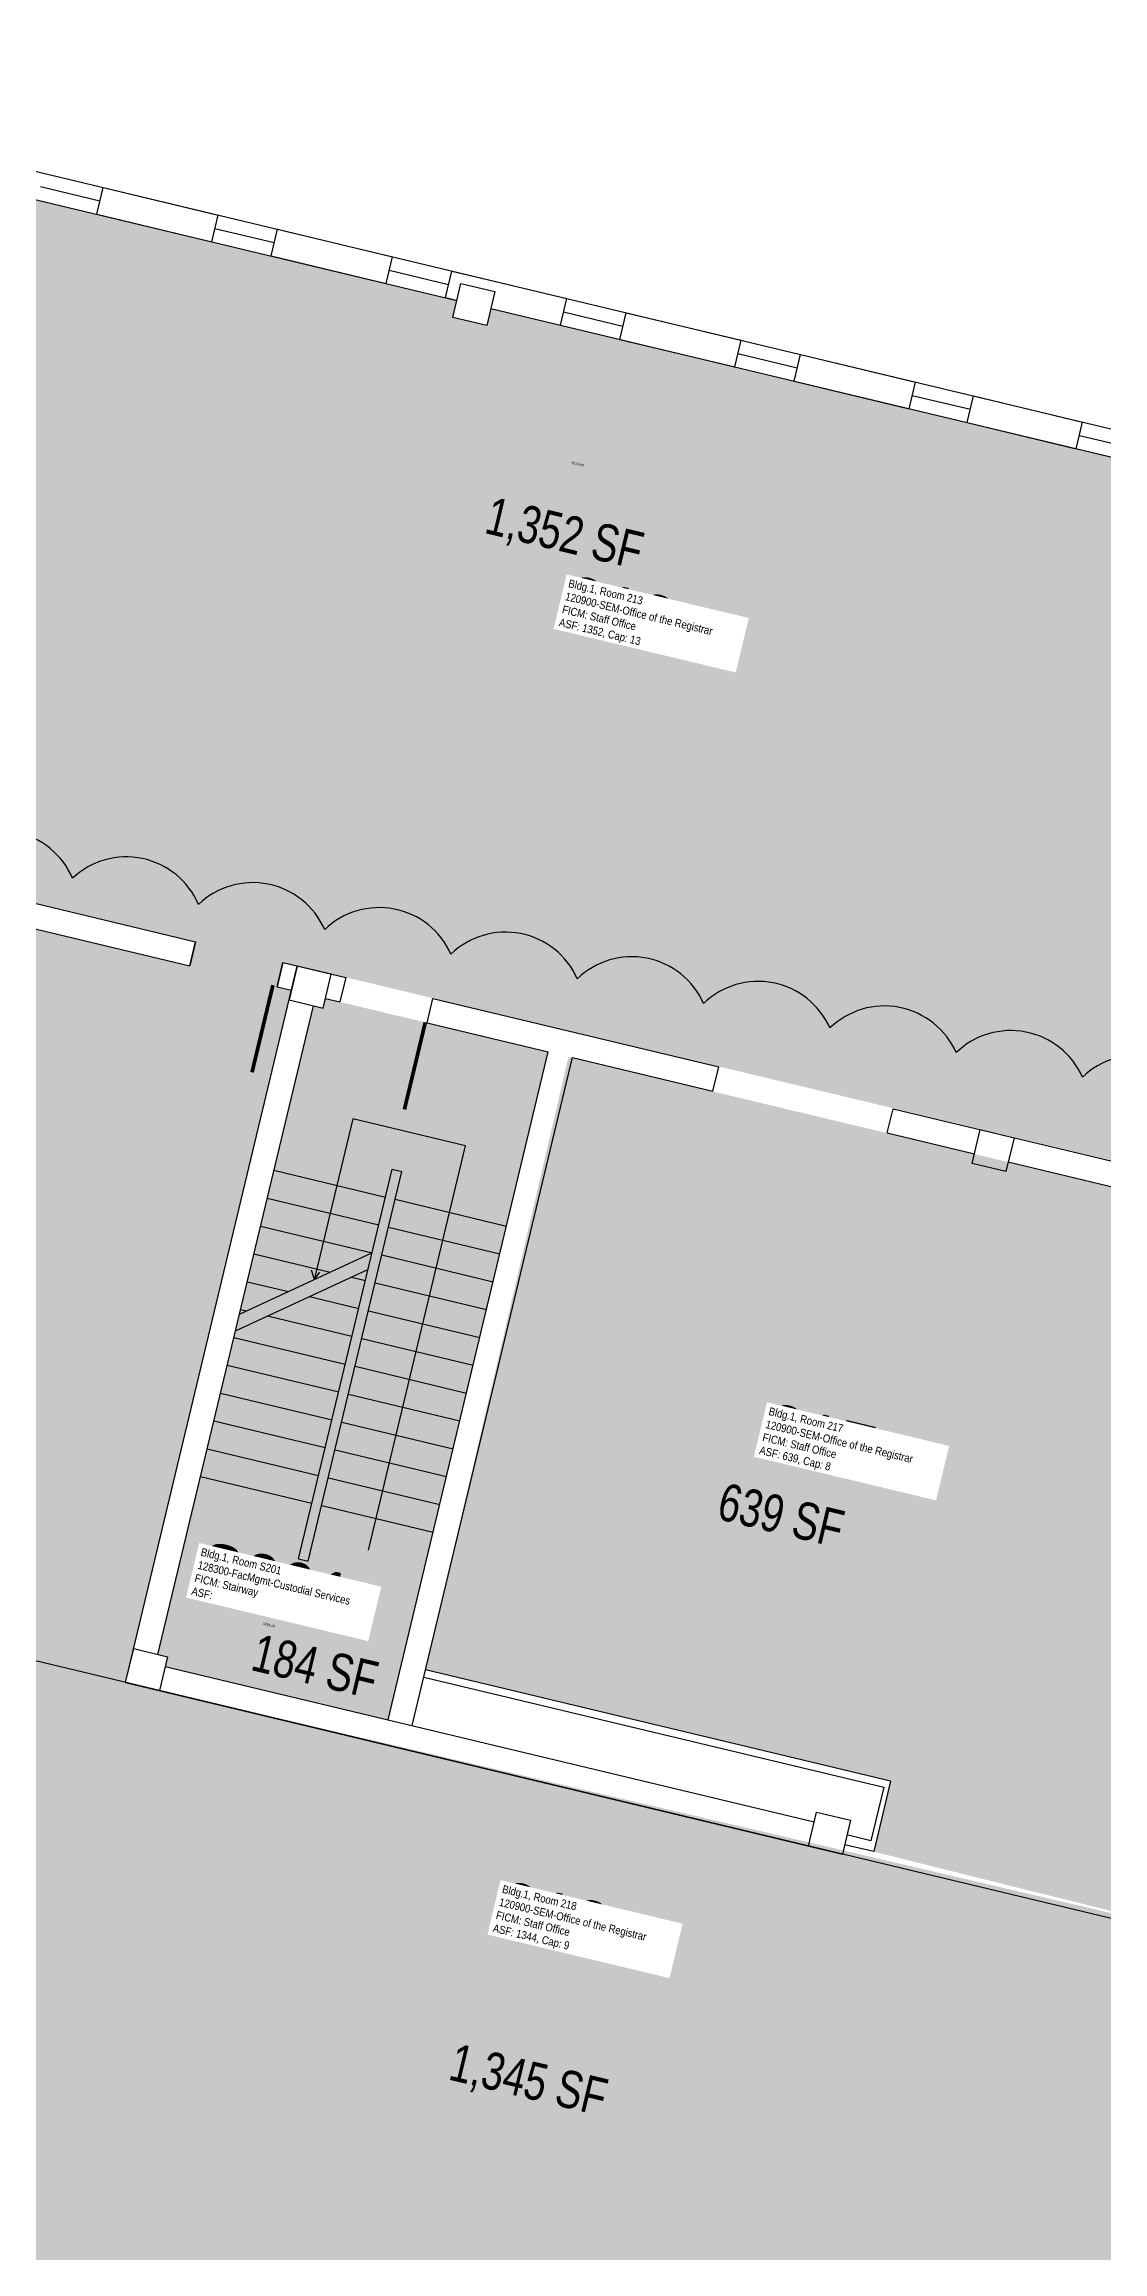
# Model space of a CAD drawing. Header units: inches. Extents: x 69220657 to 69223180, y 27675030 to 27677662.
# Drawn here: x 69221545 to 69221970, y 27676454 to 27677341 of the extents above; entities that cross this region are included whole.
import ezdxf
from ezdxf.enums import TextEntityAlignment as Align

# ---------------------------------------------------------------- set-up
doc = ezdxf.new("R2010")
doc.units = ezdxf.units.IN
doc.header["$LTSCALE"] = 100
doc.header["$MEASUREMENT"] = 0
for name, color, linetype in [('A-DOOR', 2, 'CONTINUOUS'), ('A-FLOR', 3, 'CONTINUOUS'), ('A-GLAZ', 1, 'CONTINUOUS'), ('A-IDEN-RNUM', 7, 'CONTINUOUS'), ('A-IDEN-SNUM', 4, 'CONTINUOUS'), ('A-IDEN-VNUM', 4, 'CONTINUOUS'), ('A-ROOF', 2, 'CONTINUOUS'), ('A-WALL', 5, 'CONTINUOUS'), ('AREA-TEXT', 3, 'CONTINUOUS'), ('Rooms-Category-Color', 7, 'CONTINUOUS'), ('Rooms-College-Color', 7, 'CONTINUOUS'), ('Rooms-Department-Color', 7, 'CONTINUOUS'), ('Rooms-Division-Color', 7, 'CONTINUOUS'), ('Rooms-Information', 7, 'CONTINUOUS')]:
    doc.layers.add(name, color=color, linetype=linetype)
doc.layers.add('A-REV', color=1, linetype='CONTINUOUS', true_color=0xff0000)
doc.styles.add('CP_AREA', font='arial.ttf', dxfattribs={"height": 15})
doc.styles.add('CP_ROOMSNUMBER', font='arial.ttf', dxfattribs={"height": 1})
doc.styles.add('CP_ROOMVNUMBER', font='arial.ttf', dxfattribs={"width": 0.85, "height": 0.075})

msp = doc.modelspace()

# ---------------------------------------------------------------- hatches: boundary and pattern name
at = {"layer": 'Rooms-Category-Color', "true_color": 0xfa9ba3}
for points in [[(69221455.51, 27677299.52), (69221710.33, 27677238.59), (69221708.7, 27677231.78), (69221722.32, 27677228.52), (69221723.95, 27677235.33), (69221984.6, 27677173), (69221982.97, 27677166.19), (69221996.58, 27677162.94), (69221998.21, 27677169.74), (69222120.76, 27677140.44), (69222090.64, 27677014.49), (69222128.57, 27677005.42), (69222094.73, 27676863.91), (69221376.97, 27677035.55), (69221395.11, 27677111.41), (69221409.7, 27677107.92)], [(69221961.76, 27676308.3), (69222026.19, 27676578.12), (69221577.35, 27676683.18), (69221643.99, 27676961.31), (69221638.15, 27676962.7), (69221640.53, 27676972.65), (69221605.52, 27676981.02), (69221603.14, 27676971.09), (69221489.89, 27676998.25), (69221455.65, 27676855.29), (69221508.19, 27676842.68), (69221453.68, 27676615.12), (69221455.02, 27676614.8), (69221433.09, 27676523.27), (69221417.22, 27676527.07), (69221398.61, 27676449.39)], [(69221755.2, 27676934.5), (69222092.42, 27676853.88), (69222026.19, 27676578.12), (69221877.79, 27676615.23), (69221884.57, 27676643.51), (69221697.85, 27676688.24)]]:
    msp.add_hatch(color=241, dxfattribs=at).paths.add_polyline_path(points)
at = {"layer": 'Rooms-Category-Color', "true_color": 0xadadad}
msp.add_hatch(color=253, dxfattribs=at).paths.add_polyline_path([(69221652.77, 27676955.04), (69221656.66, 27676954.11), (69221657.59, 27676958), (69221747.07, 27676936.61), (69221682.88, 27676668.18), (69221593.4, 27676689.57), (69221594.33, 27676693.46), (69221590.44, 27676694.39)])
at = {"layer": 'Rooms-College-Color', "true_color": 0x80bc67}
for points in [[(69221455.51, 27677299.52), (69221710.33, 27677238.59), (69221708.7, 27677231.78), (69221722.32, 27677228.52), (69221723.95, 27677235.33), (69221984.6, 27677173), (69221982.97, 27677166.19), (69221996.58, 27677162.94), (69221998.21, 27677169.74), (69222120.76, 27677140.44), (69222090.64, 27677014.49), (69222128.57, 27677005.42), (69222094.73, 27676863.91), (69221376.97, 27677035.55), (69221395.11, 27677111.41), (69221409.7, 27677107.92)], [(69221961.76, 27676308.3), (69222026.19, 27676578.12), (69221577.35, 27676683.18), (69221643.99, 27676961.31), (69221638.15, 27676962.7), (69221640.53, 27676972.65), (69221605.52, 27676981.02), (69221603.14, 27676971.09), (69221489.89, 27676998.25), (69221455.65, 27676855.29), (69221508.19, 27676842.68), (69221453.68, 27676615.12), (69221455.02, 27676614.8), (69221433.09, 27676523.27), (69221417.22, 27676527.07), (69221398.61, 27676449.39)], [(69221755.2, 27676934.5), (69222092.42, 27676853.88), (69222026.19, 27676578.12), (69221877.79, 27676615.23), (69221884.57, 27676643.51), (69221697.85, 27676688.24)]]:
    msp.add_hatch(color=83, dxfattribs=at).paths.add_polyline_path(points)
at = {"layer": 'Rooms-College-Color', "true_color": 0xadadad}
msp.add_hatch(color=253, dxfattribs=at).paths.add_polyline_path([(69221652.77, 27676955.04), (69221656.66, 27676954.11), (69221657.59, 27676958), (69221747.07, 27676936.61), (69221682.88, 27676668.18), (69221593.4, 27676689.57), (69221594.33, 27676693.46), (69221590.44, 27676694.39)])
at = {"layer": 'Rooms-Department-Color', "true_color": 0x003fff}
for points in [[(69221455.51, 27677299.52), (69221710.33, 27677238.59), (69221708.7, 27677231.78), (69221722.32, 27677228.52), (69221723.95, 27677235.33), (69221984.6, 27677173), (69221982.97, 27677166.19), (69221996.58, 27677162.94), (69221998.21, 27677169.74), (69222120.76, 27677140.44), (69222090.64, 27677014.49), (69222128.57, 27677005.42), (69222094.73, 27676863.91), (69221376.97, 27677035.55), (69221395.11, 27677111.41), (69221409.7, 27677107.92)], [(69221961.76, 27676308.3), (69222026.19, 27676578.12), (69221577.35, 27676683.18), (69221643.99, 27676961.31), (69221638.15, 27676962.7), (69221640.53, 27676972.65), (69221605.52, 27676981.02), (69221603.14, 27676971.09), (69221489.89, 27676998.25), (69221455.65, 27676855.29), (69221508.19, 27676842.68), (69221453.68, 27676615.12), (69221455.02, 27676614.8), (69221433.09, 27676523.27), (69221417.22, 27676527.07), (69221398.61, 27676449.39)], [(69221755.2, 27676934.5), (69222092.42, 27676853.88), (69222026.19, 27676578.12), (69221877.79, 27676615.23), (69221884.57, 27676643.51), (69221697.85, 27676688.24)]]:
    msp.add_hatch(color=160, dxfattribs=at).paths.add_polyline_path(points)
at = {"layer": 'Rooms-Department-Color', "true_color": 0xacacac}
msp.add_hatch(color=253, dxfattribs=at).paths.add_polyline_path([(69221652.77, 27676955.04), (69221656.66, 27676954.11), (69221657.59, 27676958), (69221747.07, 27676936.61), (69221682.88, 27676668.18), (69221593.4, 27676689.57), (69221594.33, 27676693.46), (69221590.44, 27676694.39)])
at = {"layer": 'Rooms-Division-Color', "true_color": 0x003fff}
for points in [[(69221455.51, 27677299.52), (69221710.33, 27677238.59), (69221708.7, 27677231.78), (69221722.32, 27677228.52), (69221723.95, 27677235.33), (69221984.6, 27677173), (69221982.97, 27677166.19), (69221996.58, 27677162.94), (69221998.21, 27677169.74), (69222120.76, 27677140.44), (69222090.64, 27677014.49), (69222128.57, 27677005.42), (69222094.73, 27676863.91), (69221376.97, 27677035.55), (69221395.11, 27677111.41), (69221409.7, 27677107.92)], [(69221961.76, 27676308.3), (69222026.19, 27676578.12), (69221577.35, 27676683.18), (69221643.99, 27676961.31), (69221638.15, 27676962.7), (69221640.53, 27676972.65), (69221605.52, 27676981.02), (69221603.14, 27676971.09), (69221489.89, 27676998.25), (69221455.65, 27676855.29), (69221508.19, 27676842.68), (69221453.68, 27676615.12), (69221455.02, 27676614.8), (69221433.09, 27676523.27), (69221417.22, 27676527.07), (69221398.61, 27676449.39)], [(69221755.2, 27676934.5), (69222092.42, 27676853.88), (69222026.19, 27676578.12), (69221877.79, 27676615.23), (69221884.57, 27676643.51), (69221697.85, 27676688.24)]]:
    msp.add_hatch(color=160, dxfattribs=at).paths.add_polyline_path(points)
at = {"layer": 'Rooms-Division-Color', "true_color": 0xadadad}
msp.add_hatch(color=253, dxfattribs=at).paths.add_polyline_path([(69221652.77, 27676955.04), (69221656.66, 27676954.11), (69221657.59, 27676958), (69221747.07, 27676936.61), (69221682.88, 27676668.18), (69221593.4, 27676689.57), (69221594.33, 27676693.46), (69221590.44, 27676694.39)])

# ---------------------------------------------------------------- linework, layer by layer
at = {"layer": 'A-DOOR'}
for points in [[(69221636.51, 27676963.35, 1.5, 1.5, 0), (69221628.12, 27676928.34, 0, 0, 0), (69221627.39, 27676928.52, 0, 0, -0.414214), (69221602.58, 27676973.02, 0, 0, -0.414214)], [(69221697.71, 27676948.43, 1.5, 1.5, 0), (69221689.33, 27676913.42, 0, 0, 0), (69221688.6, 27676913.6, 0, 0, -0.414214), (69221663.78, 27676958.11, 0, 0, -0.414214)]]:
    msp.add_lwpolyline(points, format="xyseb", dxfattribs=at)
at = {"layer": 'A-FLOR'}
for p, q in [((69221668.63, 27676909.64), (69221653.13, 27676844.97)), ((69221713.85, 27676898.81), (69221668.63, 27676909.64)), ((69221674.94, 27676736.41), (69221713.85, 27676898.81)), ((69221646.84, 27676732.85), (69221684.35, 27676889.42)), ((69221684.35, 27676889.42), (69221688.24, 27676888.49)), ((69221636.94, 27676888.96), (69221681.67, 27676878.24)), ((69221650.73, 27676731.92), (69221688.24, 27676888.49)), ((69221634.26, 27676877.77), (69221678.99, 27676867.06)), ((69221685.56, 27676877.31), (69221730.29, 27676866.59)), ((69221631.58, 27676866.59), (69221676.31, 27676855.87)), ((69221682.88, 27676866.13), (69221727.61, 27676855.41)), ((69221623.09, 27676831.15), (69221676.3, 27676855.82)), ((69221628.9, 27676855.41), (69221659.56, 27676848.06)), ((69221680.2, 27676854.94), (69221724.94, 27676844.22)), ((69221621.48, 27676824.45), (69221674.69, 27676849.11)), ((69221653.16, 27676845.09), (69221652, 27676848.84)), ((69221653.16, 27676845.09), (69221655.41, 27676848.03)), ((69221668.04, 27676846.03), (69221673.63, 27676844.69)), ((69221626.22, 27676844.22), (69221642.75, 27676840.26)), ((69221651.22, 27676838.23), (69221670.95, 27676833.51)), ((69221677.52, 27676843.76), (69221722.26, 27676833.04)), ((69221623.54, 27676833.04), (69221625.93, 27676832.47)), ((69221634.4, 27676830.44), (69221668.27, 27676822.32)), ((69221674.84, 27676832.57), (69221719.58, 27676821.86)), ((69221620.86, 27676821.86), (69221665.59, 27676811.14)), ((69221672.16, 27676821.39), (69221716.9, 27676810.67)), ((69221618.18, 27676810.67), (69221662.92, 27676799.96)), ((69221669.48, 27676810.21), (69221714.22, 27676799.49)), ((69221615.5, 27676799.49), (69221660.24, 27676788.77)), ((69221666.81, 27676799.02), (69221711.54, 27676788.31)), ((69221612.82, 27676788.31), (69221657.56, 27676777.59)), ((69221664.13, 27676787.84), (69221708.86, 27676777.12)), ((69221610.14, 27676777.12), (69221654.88, 27676766.41)), ((69221661.45, 27676776.66), (69221706.18, 27676765.94)), ((69221607.46, 27676765.94), (69221652.2, 27676755.22)), ((69221658.77, 27676765.47), (69221703.5, 27676754.76)), ((69221656.09, 27676754.29), (69221700.82, 27676743.57)), ((69221646.84, 27676732.85), (69221650.73, 27676731.92))]:
    msp.add_line(p, q, dxfattribs=at)
at = {"layer": 'A-GLAZ'}
for p, q in [((69221404.43, 27677323.07), (69222198.46, 27677132.85)), ((69221449.76, 27677300.9), (69221710.38, 27677238.46)), ((69221543.18, 27677284.18), (69221567.01, 27677278.47)), ((69221613.2, 27677267.4), (69221637.03, 27677261.69)), ((69221683.22, 27677250.63), (69221707.05, 27677244.92)), ((69221724, 27677235.2), (69221984.62, 27677172.76)), ((69221753.24, 27677233.85), (69221777.06, 27677228.14)), ((69221823.26, 27677217.08), (69221847.08, 27677211.37)), ((69221893.28, 27677200.3), (69221916.62, 27677194.71)), ((69221960.38, 27677184.23), (69221983.72, 27677178.64))]:
    msp.add_line(p, q, dxfattribs=at)
at = {"layer": 'A-REV'}
msp.add_lwpolyline([(69222012.37, 27676916.5, 0.520567), (69221961.64, 27676926.39, 0.520567), (69221910.92, 27676936.27, 0.520567), (69221860.2, 27676946.15, 0.520567), (69221809.47, 27676956.03, 0.520567), (69221758.75, 27676965.92, 0.520567), (69221708.02, 27676975.8, 0.520567), (69221657.3, 27676985.68, 0.520567), (69221606.62, 27676995.8, 0.520567), (69221556.03, 27677006.33, 0.520567), (69221505.43, 27677016.86, 0.520567)], format="xyb", dxfattribs=at)
at = {"layer": 'A-ROOF'}
msp.add_lwpolyline([(69222294.59, 27675953.5), (69222420.98, 27676481.07), (69221301.77, 27676749.2), (69221437.5, 27677315.21), (69221327.84, 27677341.42), (69221284.39, 27677160.05), (69221078.23, 27677209.44), (69221075.66, 27677198.74), (69221111.16, 27677190.23), (69220694.83, 27675452.4)], dxfattribs=at)
at = {"layer": 'A-WALL'}
for p, q in [((69221565.73, 27677273.12), (69221568.29, 27677283.82)), ((69221568.29, 27677283.82), (69221614.48, 27677272.75)), ((69221565.73, 27677273.12), (69221611.92, 27677262.05)), ((69221611.92, 27677262.05), (69221614.48, 27677272.75)), ((69221635.75, 27677256.34), (69221638.31, 27677267.04)), ((69221638.31, 27677267.04), (69221684.5, 27677255.98)), ((69221635.75, 27677256.34), (69221681.94, 27677245.28)), ((69221681.94, 27677245.28), (69221684.5, 27677255.98)), ((69221705.76, 27677239.57), (69221708.33, 27677250.27)), ((69221708.33, 27677250.27), (69221719.75, 27677247.53)), ((69221708.75, 27677231.66), (69221712.01, 27677245.27)), ((69221712.01, 27677245.27), (69221725.63, 27677242.01)), ((69221719.75, 27677247.53), (69221754.52, 27677239.2)), ((69221705.76, 27677239.57), (69221710.38, 27677238.46)), ((69221725.63, 27677242.01), (69221722.37, 27677228.39)), ((69221751.96, 27677228.5), (69221754.52, 27677239.2)), ((69221722.37, 27677228.39), (69221708.75, 27677231.66)), ((69221724, 27677235.2), (69221751.96, 27677228.5)), ((69221775.78, 27677222.8), (69221778.35, 27677233.49)), ((69221778.35, 27677233.49), (69221824.54, 27677222.43)), ((69221775.78, 27677222.8), (69221821.98, 27677211.73)), ((69221821.98, 27677211.73), (69221824.54, 27677222.43)), ((69221845.8, 27677206.02), (69221848.36, 27677216.72)), ((69221848.36, 27677216.72), (69221894.56, 27677205.65)), ((69221845.8, 27677206.02), (69221891.99, 27677194.96)), ((69221891.99, 27677194.96), (69221894.56, 27677205.65)), ((69221915.33, 27677189.36), (69221917.9, 27677200.06)), ((69221917.9, 27677200.06), (69221961.66, 27677189.58)), ((69221915.33, 27677189.36), (69221959.1, 27677178.88)), ((69221959.1, 27677178.88), (69221961.66, 27677189.58)), ((69221372.07, 27677036.73), (69221605.47, 27676980.82)), ((69221383.36, 27677023.74), (69221603.14, 27676971.09)), ((69221603.14, 27676971.09), (69221605.47, 27676980.82)), ((69221605.47, 27676980.82), (69221603.14, 27676971.09)), ((69221577.35, 27676683.18), (69221646.31, 27676971.03)), ((69221638.15, 27676962.7), (69221640.48, 27676972.43)), ((69221640.48, 27676972.43), (69221638.15, 27676962.7)), ((69221640.48, 27676972.43), (69221665.76, 27676966.37)), ((69221646.31, 27676971.03), (69221643.05, 27676957.42)), ((69221659.93, 27676967.77), (69221646.31, 27676971.03)), ((69221638.15, 27676962.7), (69221643.99, 27676961.31)), ((69221656.67, 27676954.15), (69221659.93, 27676967.77)), ((69221665.76, 27676966.37), (69221663.43, 27676956.65)), ((69221590.34, 27676694.46), (69221652.78, 27676955.09)), ((69221643.05, 27676957.42), (69221656.67, 27676954.15)), ((69221657.6, 27676958.04), (69221663.43, 27676956.65)), ((69221698.44, 27676948.26), (69221700.77, 27676957.98)), ((69221700.77, 27676957.98), (69221815.53, 27676930.49)), ((69221698.44, 27676948.26), (69221747.07, 27676936.61)), ((69221682.77, 27676668.21), (69221747.07, 27676936.61)), ((69221692.49, 27676665.88), (69221756.79, 27676934.28)), ((69221756.79, 27676934.28), (69221813.2, 27676920.77)), ((69221813.2, 27676920.77), (69221815.53, 27676930.49)), ((69221883.22, 27676903.99), (69221885.55, 27676913.72)), ((69221885.55, 27676913.72), (69222100.46, 27676862.23)), ((69221883.22, 27676903.99), (69221918.23, 27676895.61)), ((69221917.29, 27676891.72), (69221920.56, 27676905.33)), ((69221920.56, 27676905.33), (69221934.17, 27676902.07)), ((69221934.17, 27676902.07), (69221930.91, 27676888.46)), ((69221930.91, 27676888.46), (69221917.29, 27676891.72)), ((69221931.84, 27676892.35), (69222098.13, 27676852.51)), ((69221593.3, 27676689.64), (69221853.85, 27676627.22)), ((69221884.57, 27676643.51), (69221697.85, 27676688.24)), ((69221577.35, 27676683.18), (69221865.21, 27676614.22)), ((69221851.59, 27676617.48), (69221854.86, 27676631.09)), ((69221854.86, 27676631.09), (69221868.47, 27676627.83)), ((69221868.47, 27676627.83), (69221865.21, 27676614.22)), ((69221865.21, 27676614.22), (69221851.59, 27676617.48))]:
    msp.add_line(p, q, dxfattribs=at)
for points in [[(69221640.48, 27676972.43), (69221665.76, 27676966.37)], [(69221577.35, 27676683.18), (69221580.62, 27676696.79), (69221594.23, 27676693.53), (69221590.97, 27676679.91), (69221577.35, 27676683.18)], [(69221697.15, 27676685.32), (69221881.85, 27676641.08)], [(69221884.57, 27676643.51), (69221877.79, 27676615.23), (69221866.12, 27676618.03)], [(69221881.85, 27676641.08), (69221876.7, 27676619.61), (69221867.05, 27676621.92)]]:
    msp.add_lwpolyline(points, dxfattribs=at)

# ---------------------------------------------------------------- texts
at = {"layer": 'A-IDEN-RNUM', "style": 'CP_ROOMSNUMBER', "width": 0.85}
for s, p in [('0213-00', (69221758.95, 27677172.77)), ('0217-00', (69221848.24, 27676771.09)), ('S201-00', (69221634.94, 27676706.3)), ('0218-00', (69221741.16, 27676578.93))]:
    msp.add_text(s, height=1, rotation=346.52768, dxfattribs=at).set_placement(p, align=Align.MIDDLE)
at = {"layer": 'A-IDEN-SNUM', "style": 'CP_ROOMSNUMBER', "width": 0.85}
for s, p in [('0010021300', (69221775.21, 27677112.34)), ('0010021700', (69221851.36, 27676775.72)), ('0010S20100', (69221642.84, 27676717.36)), ('0010021800', (69221744.28, 27676583.56))]:
    msp.add_text(s, height=1, rotation=346.52768, dxfattribs=at).set_placement(p, align=Align.MIDDLE)
at = {"layer": 'A-IDEN-VNUM', "style": 'CP_ROOMVNUMBER', "width": 0.85}
for s, p in [('213', (69221775.21, 27677112.34)), ('217', (69221855.72, 27676779.92)), ('S201', (69221636.52, 27676722.15)), ('218', (69221748.64, 27676587.76))]:
    msp.add_text(s, height=22.5, rotation=346.52768, dxfattribs=at).set_placement(p, align=Align.MIDDLE)
at = {"layer": 'AREA-TEXT', "style": 'CP_AREA', "width": 0.75}
for s, p in [('1,352 SF', (69221753.67, 27677145.02)), ('639 SF', (69221840.6, 27676750.44)), ('184 SF', (69221653.43, 27676689.72)), ('1,345 SF', (69221739.2, 27676523.66))]:
    msp.add_text(s, height=15, rotation=346.52768, dxfattribs=at).set_placement(p, align=Align.MIDDLE_CENTER)

# ---------------------------------------------------------------- next in the draw order: texts
at = {"layer": 'Rooms-Information', "char_height": 3.2143, "width": 72, "attachment_point": 7, "rotation": 346.52768, "style": 'CP_ROOMVNUMBER', "bg_fill": 3, "box_fill_scale": 1.5, "bg_fill_color": 256, "bg_fill_true_color": 13158600, "bg_fill_transparency": 0}
for s, insert in [('Bldg.1, Room 213^M^J120900-SEM-Office of the Registrar^M^JFICM: Staff Office^M^JASF: 1352, Cap: 13', (69221750.95, 27677106.74)), ('Bldg.1, Room 217^M^J120900-SEM-Office of the Registrar^M^JFICM: Staff Office^M^JASF: 639, Cap: 8', (69221831.41, 27676774.13)), ('Bldg.1, Room S201^M^J128300-FacMgmt-Custodial Services^M^JFICM: Stairway^M^JASF: ', (69221603.56, 27676718.48)), ('Bldg.1, Room 218^M^J120900-SEM-Office of the Registrar^M^JFICM: Staff Office^M^JASF: 1344, Cap: 9', (69221724.38, 27676582.16))]:
    msp.add_mtext(s, dxfattribs=dict(at, insert=insert))

doc.saveas('drawing.dxf')
